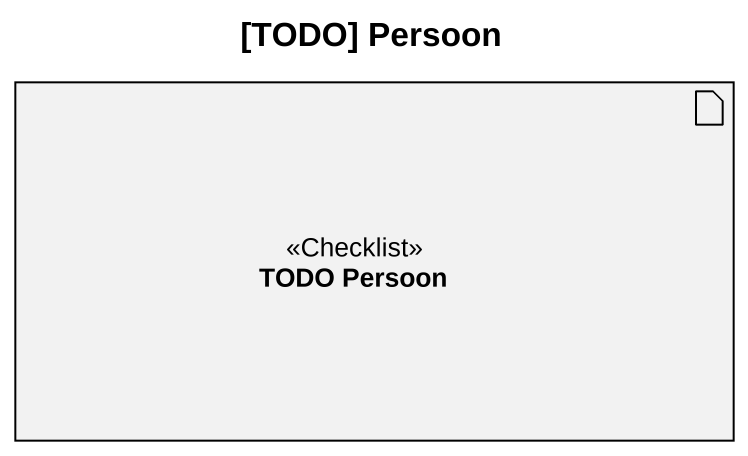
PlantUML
@startuml
title [TODO] Persoon
artifact "TODO Persoon" as TODO_Persoon <<Checklist>>
@enduml
